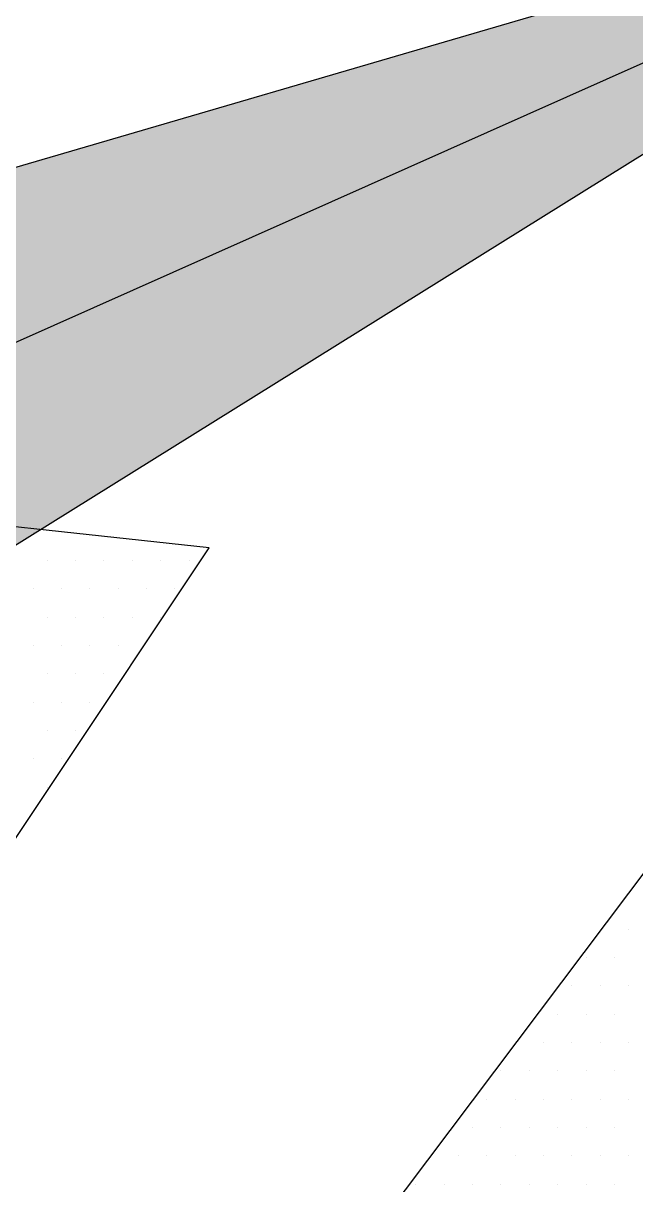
# Paper-space layout 'TOP_A1_00200_01-01-2017_MODELE' of a CAD drawing. Header units: millimetres. Extents: x -52 to 293, y -3 to 294.
# Drawn here: x -7.109 to -5.127, y 59.513 to 63.27 of the extents above; entities that cross this region are included whole.
import ezdxf

# ---------------------------------------------------------------- set-up
doc = ezdxf.new("R2010")
doc.units = ezdxf.units.MM
doc.header["$LTSCALE"] = 2
doc.linetypes.add('CACHEX2', pattern=[0.75, 0.5, -0.25])
for name, color, linetype in [('CALQUE_7', 4, 'Continuous'), ('CARTOUCHE', 7, 'Continuous'), ('rosace', 7, 'Continuous')]:
    doc.layers.add(name, color=color, linetype=linetype)

# ---------------------------------------------------------------- blocks, each defined once
blk = doc.blocks.new('A$C715108E3')
at = {"layer": 'CALQUE_7', "color": 131}
for p, q in [((1.6762, -8.3777), (1.6762, -8.3777)), ((1.7681, -8.3777), (1.7681, -8.3777)), ((1.7218, -8.4692), (1.7218, -8.4692)), ((1.8138, -8.4692), (1.8138, -8.4692)), ((1.9056, -8.4692), (1.9056, -8.4692)), ((1.9967, -8.4692), (1.9967, -8.4692)), ((2.0889, -8.4692), (2.0889, -8.4692)), ((2.1807, -8.4692), (2.1807, -8.4692)), ((1.6762, -8.5607), (1.6762, -8.5607)), ((1.7681, -8.5607), (1.7681, -8.5607)), ((1.8595, -8.5607), (1.8595, -8.5607)), ((1.9513, -8.5607), (1.9513, -8.5607)), ((2.0432, -8.5607), (2.0432, -8.5607)), ((2.1346, -8.5607), (2.1346, -8.5607)), ((1.7218, -8.6529), (1.7218, -8.6529)), ((1.8138, -8.6529), (1.8138, -8.6529)), ((1.9056, -8.6529), (1.9056, -8.6529)), ((1.9967, -8.6529), (1.9967, -8.6529)), ((2.0889, -8.6529), (2.0889, -8.6529)), ((1.6762, -8.7443), (1.6762, -8.7443)), ((1.7681, -8.7443), (1.7681, -8.7443)), ((1.8595, -8.7443), (1.8595, -8.7443)), ((1.9513, -8.7443), (1.9513, -8.7443)), ((1.7218, -8.8356), (1.7218, -8.8356)), ((1.8138, -8.8356), (1.8138, -8.8356)), ((1.9056, -8.8356), (1.9056, -8.8356)), ((1.6762, -8.928), (1.6762, -8.928)), ((1.7681, -8.928), (1.7681, -8.928)), ((1.8595, -8.928), (1.8595, -8.928)), ((1.7218, -9.0196), (1.7218, -9.0196)), ((1.8138, -9.0196), (1.8138, -9.0196)), ((1.6762, -9.1109), (1.6762, -9.1109)), ((1.7681, -9.1109), (1.7681, -9.1109)), ((1.7218, -9.2033), (1.7218, -9.2033)), ((3.5837, -9.5699), (3.5837, -9.5699)), ((3.5147, -9.6623), (3.5147, -9.6623)), ((3.6028, -9.6623), (3.6028, -9.6623)), ((3.4458, -9.7535), (3.4458, -9.7535)), ((3.4653, -9.7535), (3.4653, -9.7535)), ((3.5564, -9.7535), (3.5564, -9.7535)), ((3.3764, -9.8452), (3.3764, -9.8452)), ((3.4192, -9.8452), (3.4192, -9.8452)), ((3.511, -9.8452), (3.511, -9.8452)), ((3.6028, -9.8452), (3.6028, -9.8452)), ((3.3075, -9.9374), (3.3075, -9.9374)), ((3.3734, -9.9374), (3.3734, -9.9374)), ((3.4653, -9.9374), (3.4653, -9.9374)), ((3.5564, -9.9374), (3.5564, -9.9374)), ((3.2385, -10.0289), (3.2385, -10.0289)), ((3.3277, -10.0289), (3.3277, -10.0289)), ((3.4192, -10.0289), (3.4192, -10.0289)), ((3.511, -10.0289), (3.511, -10.0289)), ((3.6028, -10.0289), (3.6028, -10.0289)), ((3.1693, -10.1203), (3.1693, -10.1203)), ((3.1894, -10.1203), (3.1894, -10.1203)), ((3.2814, -10.1203), (3.2814, -10.1203)), ((3.3734, -10.1203), (3.3734, -10.1203)), ((3.4653, -10.1203), (3.4653, -10.1203)), ((3.5564, -10.1203), (3.5564, -10.1203)), ((3.1002, -10.2125), (3.1002, -10.2125)), ((3.1439, -10.2125), (3.1439, -10.2125)), ((3.2359, -10.2125), (3.2359, -10.2125)), ((3.3277, -10.2125), (3.3277, -10.2125)), ((3.4192, -10.2125), (3.4192, -10.2125)), ((3.511, -10.2125), (3.511, -10.2125)), ((3.6028, -10.2125), (3.6028, -10.2125)), ((3.0314, -10.304), (3.0314, -10.304)), ((3.0983, -10.304), (3.0983, -10.304)), ((3.1894, -10.304), (3.1894, -10.304)), ((3.2814, -10.304), (3.2814, -10.304)), ((3.3734, -10.304), (3.3734, -10.304)), ((3.4653, -10.304), (3.4653, -10.304)), ((3.5564, -10.304), (3.5564, -10.304)), ((2.9623, -10.3952), (2.9623, -10.3952)), ((3.0518, -10.3952), (3.0518, -10.3952)), ((3.1439, -10.3952), (3.1439, -10.3952)), ((3.2359, -10.3952), (3.2359, -10.3952)), ((3.3277, -10.3952), (3.3277, -10.3952)), ((3.4192, -10.3952), (3.4192, -10.3952)), ((3.511, -10.3952), (3.511, -10.3952)), ((3.6028, -10.3952), (3.6028, -10.3952)), ((2.8929, -10.4876), (2.8929, -10.4876)), ((2.9143, -10.4876), (2.9143, -10.4876)), ((3.0063, -10.4876), (3.0063, -10.4876)), ((3.0983, -10.4876), (3.0983, -10.4876)), ((3.1894, -10.4876), (3.1894, -10.4876)), ((3.2814, -10.4876), (3.2814, -10.4876)), ((3.3734, -10.4876), (3.3734, -10.4876)), ((3.4653, -10.4876), (3.4653, -10.4876)), ((3.5564, -10.4876), (3.5564, -10.4876))]:
    blk.add_line(p, q, dxfattribs=at)
for points in [[(3.5725, -12.29), (6.1505, -8.6671), (5.6155, -6.8715), (1.6586, -12.1279)], [(-1.8895, -11.7452), (-0.5622, -9.8309), (1.2247, -9.9595), (2.246, -8.4278), (1.0713, -8.3007), (1.531, -6.8464), (-0.2811, -6.6172), (-1.43, -8.4029), (-1.379, -8.0709), (-3.7783, -7.7906), (-1.5572, -4.8561), (4.8497, -5.4935), (3.9051, -3.7588)]]:
    blk.add_lwpolyline(points, dxfattribs=at)
blk = doc.blocks.new('A$C581E6685')
at = {"layer": 'rosace'}
for color, points in [(142, [(-45.3965, 37.4846), (-39.5666, 28.8703), (-39.344, 28.5414), (-39.8519, 24.2064), (-36.9477, 25.4853), (-26.3566, 30.2032), (-36.1863, 24.0789), (-38.2746, 22.2236), (-38.1337, 21.2132), (-33.6363, 11.1845), (-39.5393, 21.4709), (-40.6525, 23.2405), (-42.0615, 23.3525), (-53.1072, 18.3767), (-43.3972, 24.4856), (-40.4756, 26.2259), (-40.684, 26.8894)]), (140, [(-45.3965, 37.4846), (-41.9745, 25.9278), (-41.7809, 23.8865), (-42.0615, 23.3525), (-44.9268, 21.9767), (-53.1072, 18.3767), (-40.8028, 21.6905), (-39.5666, 22.0268), (-38.2746, 22.2236), (-38.1337, 21.2132), (-33.6363, 11.1845), (-36.0802, 21.4612), (-37.3405, 24.3346), (-37.4251, 24.9804), (-36.9477, 25.4853), (-26.3566, 30.2032), (-37.8747, 26.8339), (-39.7286, 26.4119), (-40.3751, 26.6371), (-40.684, 26.8894)])]:
    blk.add_hatch(color=color, dxfattribs=at).paths.add_polyline_path(points)
at = {"layer": 'rosace', "color": 142}
blk.add_lwpolyline([(-45.3965, 37.4846), (-39.3434, 28.5414), (-39.8519, 24.2064), (-36.9477, 25.4853), (-26.3566, 30.2032), (-36.1857, 24.0789), (-38.2739, 22.2236), (-38.1337, 21.2132), (-33.6358, 11.1845), (-39.5393, 21.4709), (-40.6518, 23.2405), (-42.0615, 23.3525), (-53.1072, 18.3767), (-43.3964, 24.4856), (-40.4756, 26.2259), (-40.6836, 26.8894)], close=True, dxfattribs=at)
at = {"layer": 'rosace', "color": 140}
blk.add_lwpolyline([(-45.3965, 37.4846), (-41.9745, 25.9278), (-41.7804, 23.8865), (-42.0615, 23.3525), (-44.9268, 21.9767), (-53.1072, 18.3767), (-40.8028, 21.6905), (-39.5666, 22.0268), (-38.2739, 22.2236), (-38.1337, 21.2132), (-33.6358, 11.1845), (-36.0802, 21.4612), (-37.3405, 24.3346), (-37.4251, 24.9804), (-36.9477, 25.4853), (-26.3566, 30.2032), (-37.8741, 26.8339), (-39.7286, 26.4119), (-40.3748, 26.6371), (-40.6836, 26.8894)], close=True, dxfattribs=at)
at = {"layer": 'rosace', "color": 32, "linetype": 'CACHEX2', "ltscale": 1.5}
blk.add_ellipse((-38.0538, 23.8138), major_axis=(-19.0311, -3.534), ratio=0.590567, dxfattribs=at)
at = {"layer": 'rosace', "color": 32}
blk.add_ellipse((-37.6144, 23.8499), major_axis=(-13.5768, -4.2839), ratio=0.791971, dxfattribs=at)
at = {"layer": 'CARTOUCHE'}
blk.add_blockref('A$C715108E3', (-31.6739, 36.3189), dxfattribs=at)

psp = doc.layouts.new('TOP_A1_00200_01-01-2017_MODELE')

# ---------------------------------------------------------------- block references
at = {"layer": 'CARTOUCHE'}
psp.add_blockref('A$C581E6685', (22.9208, 33.6824), dxfattribs=at)

doc.saveas('drawing.dxf')
